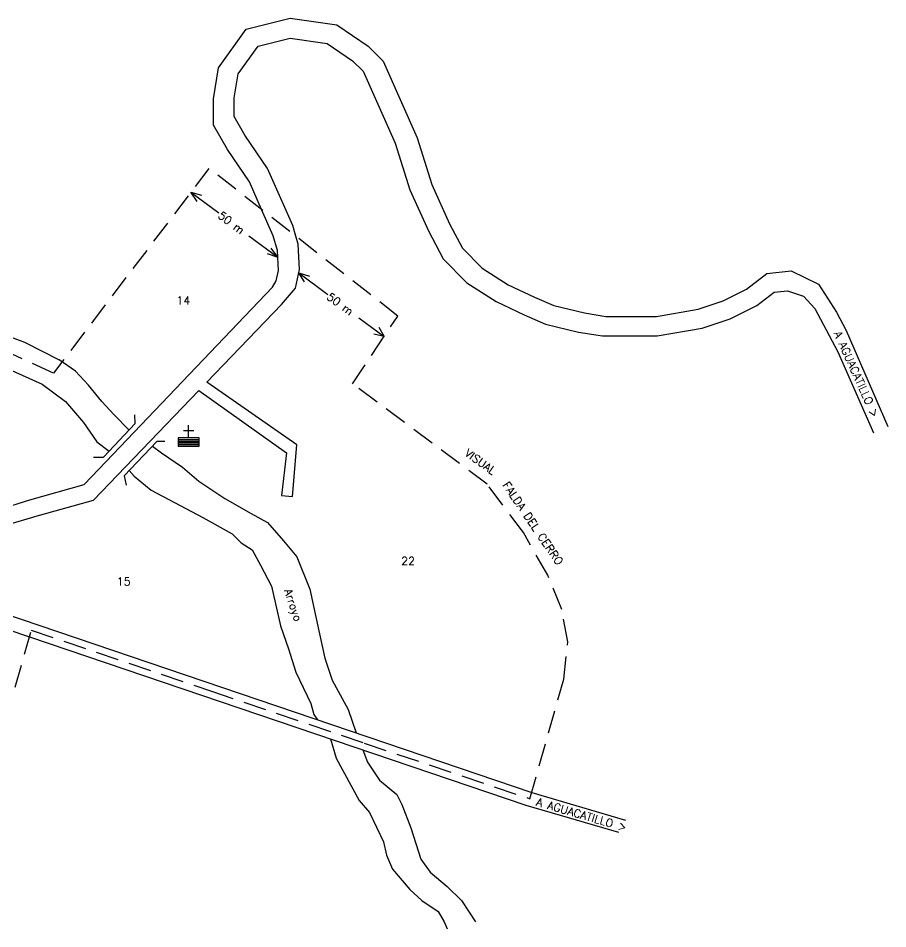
# Model space of a CAD drawing. Extents: x 601048 to 604101, y 1723725 to 1725560.
# Drawn here: x 603340 to 604101, y 1724234 to 1725031 of the extents above; entities that cross this region are included whole.
import ezdxf

# ---------------------------------------------------------------- set-up
doc = ezdxf.new("R2010")
doc.units = 0
doc.header["$LTSCALE"] = 80
doc.header["$MEASUREMENT"] = 0
doc.linetypes.add('HIDDEN', pattern=[0.375, 0.25, -0.125])
doc.layers.get('0').update_dxf_attribs({"linetype": 'CONTINUOUS'})
for name, color, linetype in [('4', 9, 'CONTINUOUS'), ('6', 10, 'CONTINUOUS'), ('9', 5, 'CONTINUOUS'), ('A', 3, 'CONTINUOUS'), ('C', 1, 'CONTINUOUS'), ('D', 6, 'CONTINUOUS'), ('F', 15, 'CONTINUOUS')]:
    doc.layers.add(name, color=color, linetype=linetype)
doc.styles.add('ROMANS', font='ROMANS', dxfattribs={"height": 7})

# ---------------------------------------------------------------- blocks, each defined once
blk = doc.blocks.new('IGL')
for p, q in [((0, -2), (0, 10)), ((-5, 5), (5, 5)), ((-10, -3.5), (10, -3.5)), ((-10, -5), (10, -5)), ((-10, -6.5), (10, -6.5)), ((-10, -8), (10, -8)), ((-10, -9.5), (10, -9.5))]:
    blk.add_line(p, q)
blk.add_lwpolyline([(-10, -2), (-10, -10), (10, -10), (10, -2)], close=True)

msp = doc.modelspace()

# ---------------------------------------------------------------- linework, layer by layer
at = {"layer": '4', "color": 9, "linetype": 'HIDDEN'}
msp.add_lwpolyline([(603279.852508, 1724243.460043), (603350.986068, 1724495.346795), (603508.564456, 1724442.140476), (603642.331009, 1724396.635076), (603787.323476, 1724347.982653), (603817.033777, 1724452.590071), (603820.569668, 1724485.284642), (603815.265831, 1724513.561029), (603802.890224, 1724543.604691), (603781.674902, 1724580.717445), (603749.851912, 1724623.132027), (603632.165601, 1724710.819592), (603671.73038, 1724770.14428), (603506.489243, 1724899.262722), (603370.339848, 1724720.125425), (603324.956719, 1724741.06355)], dxfattribs=at)
at = {"layer": '6', "color": 10, "linetype": 'CONTINUOUS'}
for points in [[(603552.574383, 1724863.252067), (603541.85616, 1724887.499911), (603522.637679, 1724915.751673), (603510.400508, 1724937.15862), (603510.400508, 1724960.190467), (603514.892707, 1724987.133473), (603539.099142, 1725021.009649), (603577.620694, 1725030.636387), (603618.424818, 1725024.809433), (603645.745171, 1725006.12364), (603658.870091, 1724993.003689), (603688.706801, 1724925.896522), (603701.489774, 1724885.238837), (603717.070836, 1724850.750981), (603728.237376, 1724829.441116), (603745.590334, 1724812.094736), (603768.397756, 1724797.58642), (603791.484813, 1724786.596749), (603808.247257, 1724779.265957), (603835.007407, 1724772.845951), (603853.701093, 1724769.731517), (603898.115011, 1724769.731517), (603934.606576, 1724776.168769), (603956.385689, 1724783.425719), (603976.760644, 1724793.609337), (603994.789654, 1724807.472556), (604016.042679, 1724809.597059), (604040.000471, 1724797.898955), (604055.721737, 1724773.652469), (604064.256141, 1724757.48815), (604100.543613, 1724673.683293)], [(603582.474479, 1724839.88831), (603579.800451, 1724849.243866), (603557.690722, 1724899.262722), (603537.908329, 1724928.343453), (603528.598971, 1724944.628664), (603528.598971, 1724960.91387), (603532.089979, 1724981.851995), (603549.545029, 1725006.279812), (603577.473108, 1725013.259185), (603610.055873, 1725008.606266), (603632.165601, 1724993.484287), (603641.474959, 1724984.178454), (603669.403038, 1724921.364079), (603682.203409, 1724880.651056), (603698.494788, 1724844.590953), (603711.29516, 1724820.163136), (603732.241224, 1724799.225011), (603757.84196, 1724782.939805), (603782.279032, 1724771.307513), (603800.897754, 1724763.164907), (603829.989504, 1724756.185528), (603850.935562, 1724752.695842), (603898.646034, 1724752.695842), (603938.210813, 1724759.67522), (603962.647885, 1724767.817821), (603985.921285, 1724779.450113), (604001.048992, 1724791.082405), (604012.685692, 1724792.245638), (604026.649735, 1724787.592719), (604036.631626, 1724776.795534), (604056.90515, 1724738.737095), (604088.04965, 1724667.895597)], [(603349.346957, 1724489.542637), (603783.821724, 1724342.38198)], [(603788.890885, 1724353.501367), (603870.894556, 1724329.243722)], [(603783.821724, 1724342.38198), (603864.809012, 1724318.599456)]]:
    msp.add_lwpolyline(points, dxfattribs=at)
at = {"layer": '9', "linetype": 'CONTINUOUS'}
for points in [[(603198.482611, 1724761.596239), (603235.282342, 1724761.81374), (603266.285633, 1724759.543674), (603297.288925, 1724758.030297), (603319.97426, 1724756.516919), (603344.928129, 1724747.436655), (603375.534355, 1724731.715382)], [(603184.53538, 1724741.728536), (603209.572295, 1724739.869768), (603239.819409, 1724739.113079), (603260.992388, 1724738.356391), (603304.816786, 1724728.180844), (603331.335874, 1724723.762672), (603360.506873, 1724710.50815), (603380.838171, 1724695.486358), (603396.749626, 1724676.93003), (603408.241231, 1724660.14097), (603419.149155, 1724651.963123)], [(603436.64446, 1724670.403324), (603423.268714, 1724683.999105), (603412.661074, 1724695.486358), (603401.169469, 1724709.624515), (603389.677864, 1724721.995403), (603375.534355, 1724731.715382)], [(603456.949142, 1724656.318356), (603464.815283, 1724650.420985), (603483.378643, 1724638.050103), (603497.522159, 1724625.679215), (603520.505369, 1724610.657424), (603543.488579, 1724597.402902), (603557.632089, 1724589.450186), (603571.775605, 1724573.544766), (603583.26721, 1724559.40661), (603594.758815, 1724531.130296), (603602.714543, 1724494.901273), (603608.018359, 1724471.043132), (603614.206148, 1724451.603169), (603628.349657, 1724425.977759), (603635.41736, 1724405.567691)], [(603436.630037, 1724634.92163), (603440.9481, 1724630.097387), (603455.97559, 1724617.7265)], [(603455.97559, 1724617.7265), (603476.306888, 1724607.122886), (603501.058037, 1724593.868364), (603526.693151, 1724579.730207), (603534.648879, 1724571.777492), (603544.372545, 1724565.592051), (603551.4443, 1724552.337529), (603561.167966, 1724533.7812), (603569.123694, 1724499.319445), (603576.195448, 1724478.995847), (603582.383237, 1724458.672244), (603595.642781, 1724431.279571), (603598.294693, 1724421.559586), (603601.576995, 1724417.048129)], [(603612.972527, 1724400.250197), (603617.742025, 1724383.563294), (603638.073324, 1724346.450631), (603646.913017, 1724335.847017), (603659.288595, 1724310.221608), (603661.940506, 1724298.73436), (603667.244322, 1724286.363472), (603682.271805, 1724268.690777), (603692.879437, 1724258.970793), (603707.022953, 1724249.250809), (603712.326769, 1724240.414464), (603714.978681, 1724234.229023)], [(603641.019842, 1724390.75031), (603645.145078, 1724380.028756), (603655.752718, 1724364.123331), (603670.7802, 1724351.752443), (603675.20005, 1724342.916093), (603683.155771, 1724322.592495), (603691.995471, 1724295.199816), (603699.951199, 1724283.712568), (603714.978681, 1724271.341681), (603727.354252, 1724258.970793), (603739.72983, 1724240.414464)]]:
    msp.add_lwpolyline(points, dxfattribs=at)
at = {"layer": 'D', "color": 14, "linetype": 'CONTINUOUS'}
for points in [[(603496.253945, 1724870.256777), (603490.701477, 1724878.490117), (603499.917024, 1724875.871367)], [(603490.701477, 1724878.490117), (603515.083399, 1724860.273422)], [(603541.260927, 1724840.164594), (603566.699674, 1724821.708868)], [(603557.549425, 1724824.851841), (603566.699674, 1724821.708868), (603560.968296, 1724829.489976)], [(603590.048767, 1724799.947237), (603585.012068, 1724808.026956), (603594.444464, 1724805.073613)], [(603585.012068, 1724808.026956), (603610.510564, 1724788.976025)], [(603637.615089, 1724768.696082), (603659.75302, 1724752.185045)], [(603655.00742, 1724760.400937), (603659.75302, 1724752.185045), (603650.855925, 1724754.298112)]]:
    msp.add_lwpolyline(points, dxfattribs=at)
at = {"layer": 'F', "color": 15, "linetype": 'CONTINUOUS'}
for points in [[(603562.188846, 1724795.270869), (603565.380739, 1724801.068305), (603567.31207, 1724810.077776), (603566.398874, 1724827.421912), (603562.714713, 1724840.311592), (603552.574383, 1724863.252067)], [(603569.873034, 1724780.147171), (603582.127794, 1724794.572097), (603585.618801, 1724810.857303), (603584.455129, 1724832.95866), (603582.474479, 1724839.88831)], [(603422.65014, 1724649.338378), (603562.188846, 1724795.270869)], [(603504.590324, 1724712.278871), (603569.873034, 1724780.147171)], [(603497.626528, 1724705.039267), (603574.42751, 1724650.420985), (603570.007667, 1724613.308327), (603579.731333, 1724612.424693), (603583.26721, 1724657.490066), (603504.590324, 1724712.278871)], [(603433.521161, 1724638.39494), (603497.626528, 1724705.039267)], [(603405.516672, 1724646.68114), (603414.137826, 1724646.68114), (603442.0298, 1724676.079518), (603441.522676, 1724683.682544)], [(603467.893271, 1724660.366593), (603460.793495, 1724660.366593), (603432.39439, 1724630.461347), (603433.915769, 1724622.351447)], [(603349.657373, 1724609.393914), (603397.296476, 1724622.822988), (603422.65014, 1724649.338378)], [(603354.081596, 1724594.719561), (603405.434036, 1724609.195394), (603433.521161, 1724638.39494)], [(603215.829209, 1724567.154865), (603309.406189, 1724596.479725), (603328.458066, 1724602.651601), (603349.657373, 1724609.393914)], [(603234.288672, 1724556.273957), (603312.325495, 1724582.505504), (603352.345417, 1724594.27161), (603354.081596, 1724594.719561)], [(603236.491542, 1724498.402427), (603310.0258, 1724515.957689), (603788.890885, 1724353.501367)], [(603236.975361, 1724485.692043), (603309.556976, 1724503.019875), (603349.346957, 1724489.542637)]]:
    msp.add_lwpolyline(points, dxfattribs=at)

# ---------------------------------------------------------------- block references
at = {"layer": 'A', "color": 3, "xscale": 0.921126, "yscale": 0.921126, "zscale": 0.921126}
msp.add_blockref('IGL', (603488.682459, 1724665.442776), dxfattribs=at)

# ---------------------------------------------------------------- texts
at = {"layer": '9', "linetype": 'CONTINUOUS', "style": 'ROMANS'}
msp.add_text('Arroyo', height=7, rotation=288.611529, dxfattribs=at).set_placement((603572.213049, 1724530.184205))
at = {"layer": 'C', "style": 'ROMANS'}
for s, p in [('14', (603478.096504, 1724780.343913)), ('22', (603674.714298, 1724552.441062)), ('15', (603425.834878, 1724534.476683))]:
    msp.add_text(s, height=7, dxfattribs=at).set_placement(p)
at = {"layer": 'D', "linetype": 'CONTINUOUS', "style": 'ROMANS'}
for s, rotation, p in [('50 m', 323.046147, (603513.691853, 1724856.710352)), ('50 m', 323.696712, (603608.852588, 1724785.544575)), ('A AGUACATILLO >', 294.401905, (604053.085451, 1724755.077335)), ('VISUAL', 324.472589, (603729.520556, 1724648.7575)), ('FALDA DEL CERRO', 304.205696, (603763.111492, 1724622.248387)), ('A AGUACATILLO >', 343.74563, (603792.282563, 1724342.135439))]:
    msp.add_text(s, height=7, rotation=rotation, dxfattribs=at).set_placement(p)

doc.saveas('drawing.dxf')
